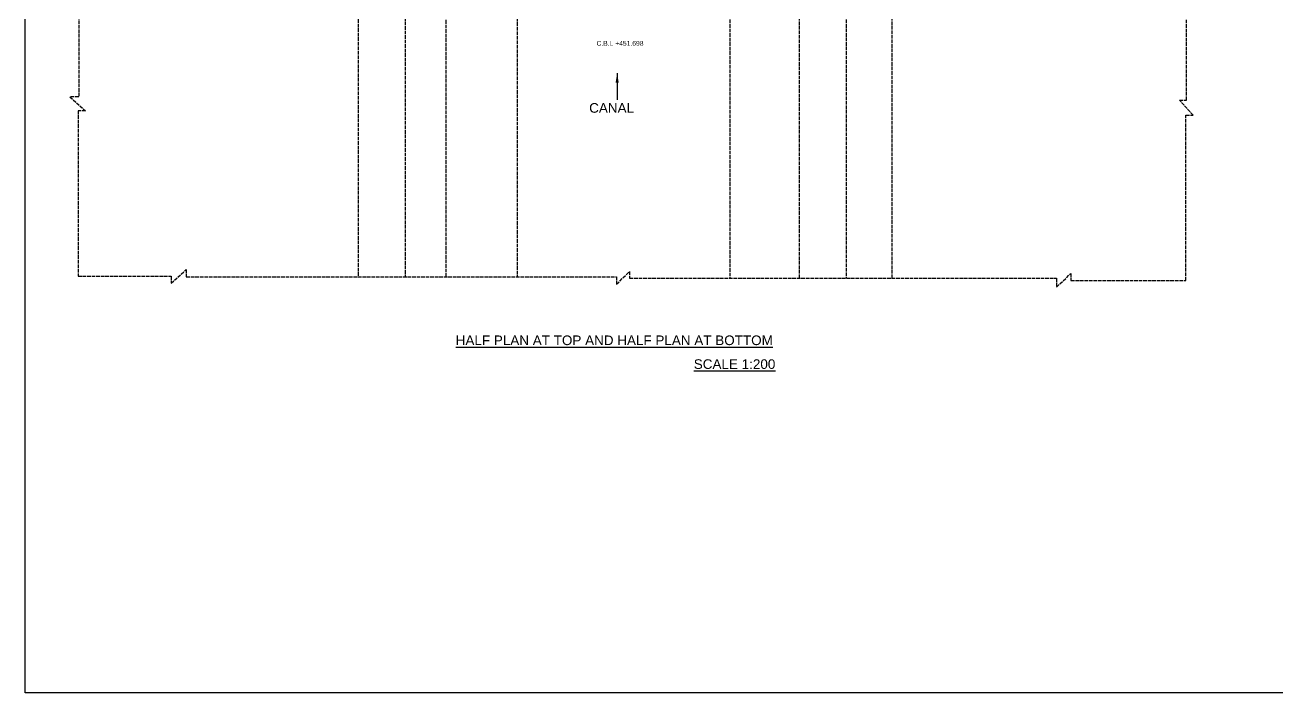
# Model space of a CAD drawing. Header units: millimetres. Extents: x 1731976 to 22518410, y 23233642 to 37030816.
# Drawn here: x 1731976 to 12125193, y 23233642 to 28777109 of the extents above; entities that cross this region are included whole.
import ezdxf

# ---------------------------------------------------------------- set-up
doc = ezdxf.new("R2010")
doc.units = ezdxf.units.MM
doc.header["$MEASUREMENT"] = 0
doc.linetypes.add('ACAD_ISO02W100', pattern=[15, 12, -3])
doc.layers.add('DIMENSIONS', color=2, linetype='Continuous')
doc.layers.add('TEXT', color=7, linetype='Continuous')
doc.styles.get("Standard").update_dxf_attribs({"font": 'arial.ttf', "height": 30000})
doc.dimstyles.get("Standard").update_dxf_attribs({"dimtxt": 40000, "dimasz": 50000, "dimexe": 0.18, "dimexo": 0.0625, "dimgap": 0.09, "dimtad": 0, "dimdec": 0, "dimzin": 0, "dimdsep": 46, "dimtxsty": 'Standard', "dimblk": 'OBLIQUE', "dimcen": 0.09, "dimse1": 1, "dimse2": 1, "dimadec": 0, "dimazin": 0, "dimtfac": 1, "dimtdec": 0, "dimtofl": 0, "dimtmove": 0, "dimatfit": 3, "dimfxl": 1, "dimtolj": 1, "dimtzin": 0, "dimarcsym": 0})

# ---------------------------------------------------------------- blocks, each defined once
blk = doc.blocks.new('_Oblique')
at = {"color": 0, "linetype": 'ByBlock', "lineweight": -2}
blk.add_line((-0.5, -0.5), (0.5, 0.5), dxfattribs=at)

msp = doc.modelspace()

# ---------------------------------------------------------------- linework, layer by layer
at = {"layer": 'TEXT', "color": 0}
msp.add_lwpolyline([(22501461.7, 23233642.5), (1731976.3, 23233642.5), (1731976.3, 37030816.1), (22501461.7, 37030816.1)], close=True, dxfattribs=at)
at = {"layer": 'TEXT', "color": 0, "linetype": 'ACAD_ISO02W100', "ltscale": 2500}
for points in [[(7613946.8, 32637726.4), (7613946.8, 30307383.2), (7653141.4, 29989238.6), (7653141.4, 29660500.8), (7653141.4, 29323165.4), (7583752.8, 29009245.7), (7583752.8, 26676749.4)], [(8160684.6, 26676749.4), (8160684.6, 29009737.2), (8233369.5, 29323272.9), (8233369.5, 30004657.5), (8164824.3, 30314841.2), (8164824.3, 32637726.4)], [(2178374.8, 31178576.2), (2178374.8, 28180942.4), (2102869.6, 28180942.4), (2232852.9, 28065839.9), (2172784.8, 28065839.9), (2172784.8, 26693166.5), (2944812.3, 26693166.5), (2944812.3, 26633539.3), (3070696.3, 26748495.4), (3070696.3, 26687578.5), (6642181.8, 26687578.5), (6642181.8, 26625254.7), (6751384.9, 26732608), (6751384.9, 26676749.4), (10294982.8, 26676749.4), (10294982.8, 26602467.8), (10414888.7, 26715840.9), (10414888.7, 26655908), (11369428.3, 26655908), (11369428.3, 28028771.5), (11428551.3, 28028771.5), (11317015.2, 28153957.8), (11373471.7, 28153957.8), (11373471.7, 29675722.1)], [(5229420.6, 26687578.5), (5229420.6, 29014312.8), (5195916.8, 29349644.8), (5195916.8, 29729471.4)], [(5762514.6, 29712676.8), (5762514.6, 29336755.5), (5817692.1, 29024902.5), (5817692.1, 26687578.5)], [(4444945.9, 29320216.8), (4496284.9, 29012845.2), (4496284.9, 26687578.5)], [(4829114.7, 29320216.8), (4888804.6, 29030369.8), (4888804.6, 26687578.5)], [(8610739.1, 29320216.8), (8549088, 29010291.3), (8549088, 26676749.4)], [(8930248.9, 26676749.4), (8930248.9, 29011419), (8994907.9, 29320216.8)]]:
    msp.add_lwpolyline(points, dxfattribs=at)

# ---------------------------------------------------------------- texts
at = {"layer": 'TEXT', "color": 0}
for s, height, p in [('C.B.L +451.698', 40000, (6476436.3, 28605441.3)), ('CANAL', 80000, (6415281.9, 28049277)), ('%%UHALF PLAN AT TOP AND HALF PLAN AT BOTTOM', 80000, (5307328.4, 26120704.3)), ('%%USCALE 1:200', 80000, (7283749.6, 25922992.9))]:
    msp.add_text(s, height=height, dxfattribs=at).set_placement(p)

# ---------------------------------------------------------------- leaders
at = {"layer": 'DIMENSIONS', "color": 0}
msp.add_leader([(6647694.6, 28377930.9), (6647694.6, 28156174.2)], dimstyle='Standard', override={"dimasz": 80000, "dimgap": 0.09, "dimtad": 0}, dxfattribs=at)

doc.saveas('drawing.dxf')
